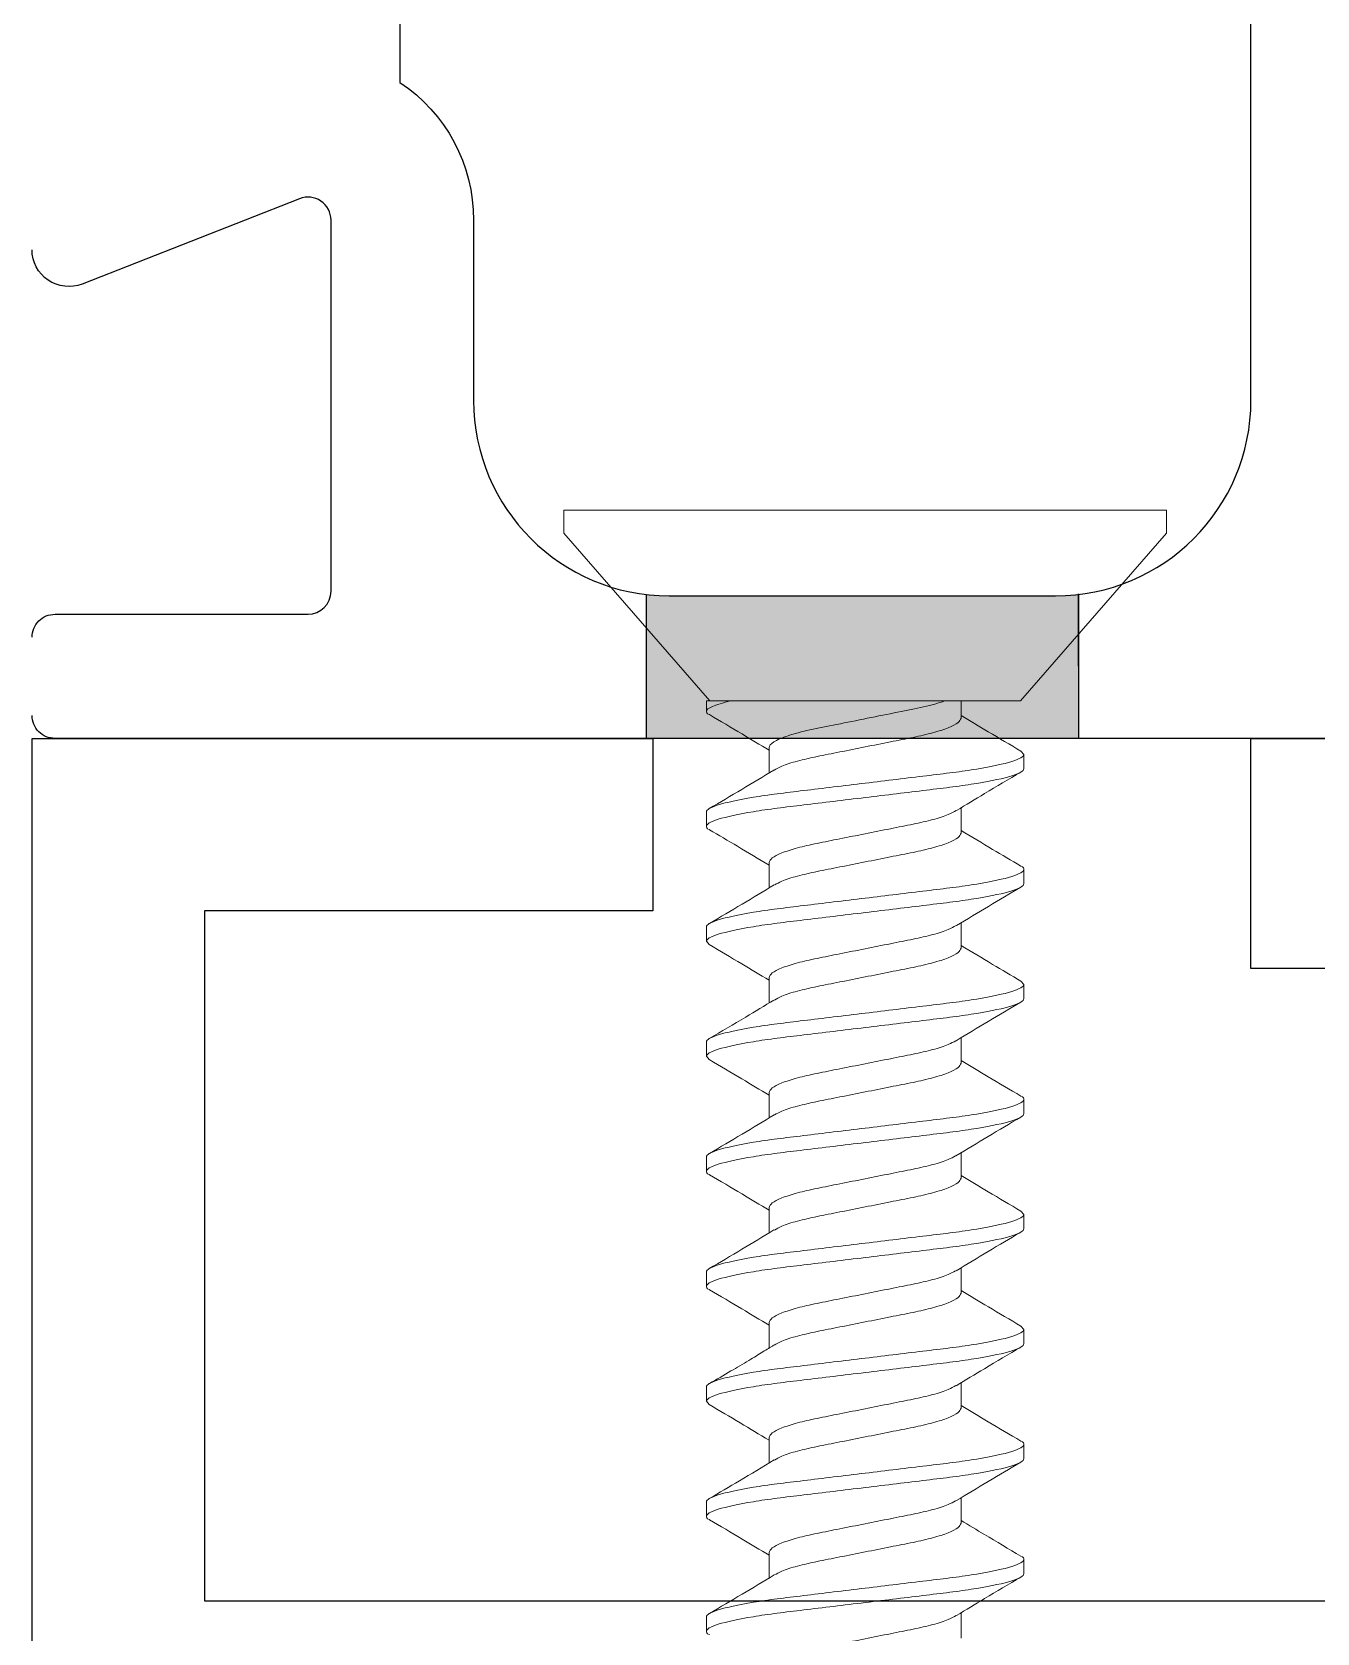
# Model space of a CAD drawing. Extents: x 0 to 79.8, y 0 to 38.2.
# Drawn here: x 24.946 to 25.505, y 29.256 to 29.952 of the extents above; entities that cross this region are included whole.
import ezdxf

# ---------------------------------------------------------------- set-up
doc = ezdxf.new("R2010")
doc.units = 0
doc.header["$MEASUREMENT"] = 0
doc.linetypes.add('SLD-Solid', pattern=[0])
doc.layers.get('0').update_dxf_attribs({"linetype": 'CONTINUOUS'})
for name, color, linetype in [('FRAME', 1, 'CONTINUOUS'), ('TEXT', 7, 'CONTINUOUS'), ('WEEPING', 7, 'CONTINUOUS')]:
    doc.layers.add(name, color=color, linetype=linetype)

# ---------------------------------------------------------------- blocks, each defined once
blk = doc.blocks.new('3749-SILL')
blk.add_lwpolyline([(0.5300000000000011, -0.5540004872134574), (0.5300000000000011, -0.3659999999999997)])
for points in [[(0.6665989560165713, -0.7000004872134671), (0.01000000000000512, -0.70000048721346, -0.4142135623733031), (0, -0.6900004872134691)], [(0, -0.656000487213463, -0.4142135623734073), (0.01000000000000512, -0.646000487213465), (0.1200000000000045, -0.6460004872134721, 0.414213562372991), (0.1299999999999955, -0.6360004872134599), (0.1299999999999955, -0.4746324154477151, 0.5285491067761589), (0.1163456096550419, -0.4653240626822353), (0.02184702455195975, -0.5024235072041847, -0.5285491067762694), (1.4210854715202e-14, -0.4875301427794199)], [(0.1599999999999966, -0.3119999999999976), (0.1599999999999966, -0.4147658972593291, -0.2504916501726727), (0.1920000000000073, -0.474632415447708), (0.1920000000000073, -0.5530004872134668, 0.4142135623731071), (0.277000000000001, -0.6380004872134695), (0.4450000000000216, -0.6380004872134624, 0.4142135623730828), (0.5300000000000296, -0.5530004872134597)]]:
    blk.add_lwpolyline(points, format="xyb")
blk = doc.blocks.new('25559')
at = {"color": 7, "linetype": 'SLD-Solid', "lineweight": 15}
for p, q in [((0.00999998447932171, 0.1309999983434977), (0, 0.1309999983434977)), ((0, 0), (0, 0.1309999983434977)), ((0.08299998117713869, 0.06754206599828194), (0.00999998447932171, 0.1309999983434977)), ((0.08299998117713869, 0.06754206599828194), (0.08299998117713869, -0.05314670187809156)), ((0.1062499725912502, 0.06899999832279491), (0.1048150758339688, 0.06775008276193262)), ((0.1062499725912502, 0.06899999832279491), (0.1124999537242672, 0.06899999832279491)), ((0.1562499683203669, 0.06899999832279491), (0.1624999494533839, 0.06899999832279491)), ((0.2062499640494835, 0.06899999832279491), (0.2048183672540773, 0.06775296564529754)), ((0.2062499640494835, 0.06899999832279491), (0.2124999451825005, 0.06899999832279491)), ((0.2562499597786001, 0.06899999832279491), (0.2624999775778605, 0.06899999832279491)), ((0.3062499555077096, 0.06899999832279491), (0.3047983022773337, 0.06773548959716891)), ((0.3062499555077096, 0.06899999832279491), (0.31249997330697, 0.06899999832279491)), ((0.3562499879030696, 0.06899999832279491), (0.35480775789717, 0.06774372116873906)), ((0.3562499879030696, 0.06899999832279491), (0.3624999690360937, 0.06899999832279491)), ((0.4062499836321862, 0.06899999832279491), (0.4124999647652032, 0.06899999832279491)), ((0.4562499793613028, 0.06899999832279491), (0.462499960494327, 0.06899999832279491)), ((0.09049998786974811, 0.04172019887803913), (0.08299998117713869, 0.04172019887803913)), ((0.1404999835988647, 0.04172019887803913), (0.1294517845619367, 0.04172019887803913)), ((0.1904999793279814, 0.04172019887803913), (0.1794554469153624, 0.04172019887803913)), ((0.240499975057098, 0.04172019887803913), (0.229458009281494, 0.04172019887803913)), ((0.2904999707862146, 0.04172019887803913), (0.2794585550042541, 0.04172019887803913)), ((0.3404999665153312, 0.04172019887803913), (0.3294580007397272, 0.04172019887803913)), ((0.3904999622444478, 0.04172019887803913), (0.3794561631566893, 0.04172019887803913)), ((0.4404999579735644, 0.04172019887803913), (0.4294585788578473, 0.04172019887803913)), ((0.4904999903689173, 0.04172019887803913), (0.4794519746632062, 0.04172019887803913)), ((0, -0.1309999983434977), (0, 0)), ((0.1032499405812075, -0.04172019887803913), (0.1142936663364793, -0.04172019887803913)), ((0.1532499363103241, -0.04172019887803913), (0.1642914620910076, -0.04172019887803913)), ((0.2032500053719275, -0.04172019887803913), (0.214293804459686, -0.04172019887803913)), ((0.2532499644348007, -0.04172019887803913), (0.2642915268817276, -0.04172019887803913)), ((0.3032499601639174, -0.04172019887803913), (0.3142921826032179, -0.04172019887803913)), ((0.353249955893034, -0.04172019887803913), (0.3643246646237159, -0.04172019887803913)), ((0.403249988288394, -0.04172019887803913), (0.4142905240805135, -0.04172019887803913)), ((0.4532499840175035, -0.04172019887803913), (0.4642919131268641, -0.04172019887803913)), ((0.08299998117713869, -0.06899999832279491), (0.08299998117713869, -0.05832793077408382)), ((0.00999998447932171, -0.1309999983434977), (0.08299998117713869, -0.06754206599828194)), ((0.08749995585971249, -0.06899999832279491), (0.08299998117713869, -0.06899999832279491)), ((0.137499951588822, -0.06899999832279491), (0.131249970455805, -0.06899999832279491)), ((0.1874999473179457, -0.06899999832279491), (0.1812499661849216, -0.06899999832279491)), ((0.1889305907910241, -0.06775380438560319), (0.1874999473179457, -0.06899999832279491)), ((0.2374999430470552, -0.06899999832279491), (0.2312499619140382, -0.06899999832279491)), ((0.2389440796976032, -0.06774210327077412), (0.2374999430470552, -0.06899999832279491)), ((0.2874999754424152, -0.06899999832279491), (0.2812499576431549, -0.06899999832279491)), ((0.3374999711715319, -0.06899999832279491), (0.3312499900385149, -0.06899999832279491)), ((0.3874999669006485, -0.06899999832279491), (0.3812499857676315, -0.06899999832279491)), ((0.3889371736312484, -0.06774810736808945), (0.3874999669006485, -0.06899999832279491)), ((0.4374999626297651, -0.06899999832279491), (0.4312499814967481, -0.06899999832279491)), ((0.4874999583588817, -0.06899999832279491), (0.4812499772258647, -0.06899999832279491)), ((0, -0.1309999983434977), (0.00999998447932171, -0.1309999983434977))]:
    blk.add_line(p, q, dxfattribs=at)
for points, knots in [([(0.1048160291562823, 0.06776498300646949), (0.1020266228155577, 0.06302722844000641), (0.09690098785342371, 0.05432143319850979), (0.09167417840533432, 0.04566550878016074), (0.08929183515977002, 0.04172019887803913)], [0, 0, 0, 0, 0.5442069833947524, 1, 1, 1, 1]), ([(0.1312499724269856, -0.0689999999999884), (0.1303478626313748, -0.0689999999999884), (0.1292963103142384, -0.06732069762327342), (0.1270932361714685, -0.06032598277693069), (0.1259478589153744, -0.05501784534993703), (0.1243607226230026, -0.04534187172058068), (0.1238533182178685, -0.04184291922157968), (0.1229053203646373, -0.0345452344224384), (0.1224642237022593, -0.0307540005592557), (0.1209795177337369, -0.01846063513988838), (0.1198664273954506, -0.009244247138866513), (0.1176335174585219, 0.009244247138866513), (0.1165204271202356, 0.01846063513988838), (0.1150357211517132, 0.0307540005592557), (0.1145946244893281, 0.0345452344224384), (0.113646626636104, 0.04184291922157968), (0.1131392222309699, 0.04534187172058068), (0.1115520859385981, 0.05501784534993703), (0.110406708682504, 0.06032598277693069), (0.1082036345397341, 0.06732069762327342), (0.1071520822225978, 0.0689999999999884), (0.106249972426987, 0.0689999999999884)], [0, 0, 0, 0, 0.1249999999999997, 0.1249999999999997, 0.2499999999999994, 0.2499999999999994, 0.3124999999999994, 0.3124999999999994, 0.3749999999999994, 0.3749999999999994, 0.4999999999999997, 0.4999999999999997, 0.625, 0.625, 0.6875, 0.6875, 0.7499999999999999, 0.7499999999999999, 0.875, 0.875, 1, 1, 1, 1]), ([(0.137499972426987, -0.0689999999999884), (0.1365978626313762, -0.0689999999999884), (0.1355463103142398, -0.06732069762327342), (0.1333432361714699, -0.06032598277693069), (0.1321978589153758, -0.05501784534993703), (0.130610722623004, -0.04534187172058068), (0.1301033182178699, -0.04184291922157968), (0.1291553203646387, -0.0345452344224384), (0.1287142237022607, -0.0307540005592557), (0.1272295177337384, -0.01846063513988838), (0.1261164273954449, -0.009244247138866513), (0.1238835174585233, 0.009244247138866513), (0.122770427120237, 0.01846063513988838), (0.1212857211517147, 0.0307540005592557), (0.1208446244893295, 0.0345452344224384), (0.1198966266361055, 0.04184291922157968), (0.1193892222309714, 0.04534187172058068), (0.1178020859385995, 0.05501784534993703), (0.1166567086825054, 0.06032598277693069), (0.1144536345397356, 0.06732069762327342), (0.1134020822225921, 0.0689999999999884), (0.1124999724269884, 0.0689999999999884)], [0, 0, 0, 0, 0.125, 0.125, 0.25, 0.25, 0.3125000000000002, 0.3125000000000002, 0.3750000000000003, 0.3750000000000003, 0.5000000000000006, 0.5000000000000006, 0.6250000000000008, 0.6250000000000008, 0.6875000000000007, 0.6875000000000007, 0.7500000000000006, 0.7500000000000006, 0.8750000000000003, 0.8750000000000003, 1, 1, 1, 1]), ([(0.1306218777115902, 0.03977548092692018), (0.1281694676207579, 0.04383697777072371), (0.1225776784271204, 0.0530976777842227), (0.1170747309186098, 0.06243605763771143), (0.1139852298995621, 0.06767887233456804)], [0, 0, 0, 0, 0.4385734164694634, 1, 1, 1, 1]), ([(0.1547811919544628, 0.06770675701241657), (0.1523742434776736, 0.06361965888530108), (0.1472537726342509, 0.05492488747830748), (0.14205139734689, 0.04629401160681823), (0.1392944708583883, 0.04172019887803913)], [0, 0, 0, 0, 0.4700638965425827, 1, 1, 1, 1]), ([(0.1562499683203669, 0.06899999832279491), (0.1557826036316285, 0.06899356492706943), (0.1553098066141558, 0.0689870567539117), (0.1547862541294975, 0.06770622490131473), (0.1547802386321422, 0.06769150843857119)], [0, 0, 0, 0, 0.9885102305213792, 1, 1, 1, 1]), ([(0.1812499724269827, -0.0689999999999884), (0.180347862631379, -0.0689999999999884), (0.1792963103142355, -0.06732069762327342), (0.1770932361714657, -0.06032598277693069), (0.1759478589153716, -0.05501784534993703), (0.1743607226230068, -0.04534187172058068), (0.1738533182178656, -0.04184291922157968), (0.1729053203646416, -0.0345452344224384), (0.1724642237022564, -0.0307540005592557), (0.1709795177337341, -0.01846063513988838), (0.1698664273954478, -0.009244247138866513), (0.1676335174585262, 0.009244247138866513), (0.1665204271202327, 0.01846063513988838), (0.1650357211517104, 0.0307540005592557), (0.1645946244893324, 0.03454523442246682), (0.1636466266361083, 0.04184291922157968), (0.1631392222309671, 0.04534187172058068), (0.1615520859385953, 0.05501784534993703), (0.1604067086825012, 0.06032598277693069), (0.1582036345397384, 0.06732069762327342), (0.1571520822225949, 0.0689999999999884), (0.1562499724269841, 0.0689999999999884)], [0, 0, 0, 0, 0.1249999999999999, 0.1249999999999999, 0.2499999999999998, 0.2499999999999998, 0.3124999999999997, 0.3124999999999997, 0.3749999999999997, 0.3749999999999997, 0.4999999999999997, 0.4999999999999997, 0.6249999999999997, 0.6249999999999997, 0.6874999999999997, 0.6874999999999997, 0.7499999999999998, 0.7499999999999998, 0.8749999999999999, 0.8749999999999999, 1, 1, 1, 1]), ([(0.1874999724269841, -0.0689999999999884), (0.1865978626313733, -0.0689999999999884), (0.185546310314237, -0.06732069762327342), (0.1833432361714671, -0.06032598277693069), (0.182197858915373, -0.05501784534993703), (0.1806107226230012, -0.04534187172058068), (0.1801033182178671, -0.04184291922157968), (0.179155320364643, -0.0345452344224384), (0.1787142237022579, -0.0307540005592557), (0.1772295177337355, -0.01846063513988838), (0.1761164273954492, -0.009244247138866513), (0.1738835174585205, 0.009244247138866513), (0.1727704271202342, 0.01846063513988838), (0.1712857211517118, 0.0307540005592557), (0.1708446244893338, 0.03454523442246682), (0.1698966266361026, 0.04184291922157968), (0.1693892222309685, 0.04534187172058068), (0.1678020859386038, 0.05501784534993703), (0.1666567086825026, 0.06032598277693069), (0.1644536345397398, 0.06732069762327342), (0.1634020822225963, 0.0689999999999884), (0.1624999724269856, 0.0689999999999884)], [0, 0, 0, 0, 0.125, 0.125, 0.2500000000000001, 0.2500000000000001, 0.3125000000000001, 0.3125000000000001, 0.3750000000000002, 0.3750000000000002, 0.5000000000000001, 0.5000000000000001, 0.625, 0.625, 0.6875, 0.6875, 0.75, 0.75, 0.875, 0.875, 1, 1, 1, 1]), ([(0.1806655796024756, 0.03970732754757478), (0.177868649567813, 0.04434089766041893), (0.1722476280134018, 0.05365303530970778), (0.1667196640270348, 0.06303658527158973), (0.163942326124257, 0.06775103150096129)], [0, 0, 0, 0, 0.4975839369380017, 1, 1, 1, 1]), ([(0.2048195405738511, 0.06777072585677502), (0.2023926080985703, 0.06364931578599453), (0.1972661292341868, 0.05494354344392605), (0.1920410794012426, 0.046281522272551), (0.189289626643415, 0.04172019887803913)], [0, 0, 0, 0, 0.4734111930410915, 1, 1, 1, 1]), ([(0.231249972426987, -0.0689999999999884), (0.2303478626313762, -0.0689999999999884), (0.2292963103142398, -0.06732069762327342), (0.2270932361714699, -0.06032598277693069), (0.2259478589153758, -0.05501784534993703), (0.224360722623004, -0.04534187172058068), (0.2238533182178699, -0.04184291922157968), (0.2229053203646387, -0.03454523442246682), (0.2224642237022607, -0.0307540005592557), (0.2209795177337384, -0.01846063513988838), (0.219866427395452, -0.009244247138866513), (0.2176335174585233, 0.009244247138866513), (0.216520427120237, 0.01846063513988838), (0.2150357211517147, 0.0307540005592557), (0.2145946244893366, 0.0345452344224384), (0.2136466266361055, 0.04184291922157968), (0.2131392222309714, 0.04534187172058068), (0.2115520859385995, 0.05501784534993703), (0.2104067086825054, 0.06032598277693069), (0.2082036345397356, 0.06732069762327342), (0.2071520822225921, 0.0689999999999884), (0.2062499724269884, 0.0689999999999884)], [0, 0, 0, 0, 0.1249999999999998, 0.1249999999999998, 0.2499999999999996, 0.2499999999999996, 0.3124999999999995, 0.3124999999999995, 0.3749999999999995, 0.3749999999999995, 0.4999999999999996, 0.4999999999999996, 0.6249999999999996, 0.6249999999999996, 0.6874999999999997, 0.6874999999999997, 0.7499999999999998, 0.7499999999999998, 0.8749999999999999, 0.8749999999999999, 1, 1, 1, 1]), ([(0.2374999724269884, -0.0689999999999884), (0.2365978626313776, -0.0689999999999884), (0.2355463103142341, -0.06732069762327342), (0.2333432361714642, -0.06032598277693069), (0.2321978589153701, -0.05501784534993703), (0.2306107226230054, -0.04534187172058068), (0.2301033182178713, -0.04184291922157968), (0.2291553203646401, -0.03454523442246682), (0.228714223702255, -0.0307540005592557), (0.2272295177337327, -0.01846063513988838), (0.2261164273954535, -0.009244247138866513), (0.2238835174585248, 0.009244247138866513), (0.2227704271202384, 0.01846063513988838), (0.2212857211517161, 0.0307540005592557), (0.220844624489331, 0.0345452344224384), (0.2198966266361069, 0.04184291922157968), (0.2193892222309728, 0.04534187172058068), (0.217802085938601, 0.05501784534993703), (0.2166567086825069, 0.06032598277693069), (0.214453634539737, 0.06732069762327342), (0.2134020822225935, 0.0689999999999884), (0.2124999724269827, 0.0689999999999884)], [0, 0, 0, 0, 0.125, 0.125, 0.2500000000000001, 0.2500000000000001, 0.3125000000000001, 0.3125000000000001, 0.3750000000000003, 0.3750000000000003, 0.5000000000000003, 0.5000000000000003, 0.6250000000000003, 0.6250000000000003, 0.6875000000000002, 0.6875000000000002, 0.7500000000000002, 0.7500000000000002, 0.8750000000000001, 0.8750000000000001, 1, 1, 1, 1]), ([(0.2307414744547955, 0.03958653977625204), (0.2279283793356868, 0.04424379473758222), (0.222270231483094, 0.05361121249015355), (0.2167214052008291, 0.06303211865665048), (0.2139313219804464, 0.06776917670802618)], [0, 0, 0, 0, 0.4971759650679533, 1, 1, 1, 1]), ([(0.2547695602136315, 0.06768707640645744), (0.2519868944589376, 0.06295977078798387), (0.2468726049050645, 0.05427140794679985), (0.2416658303863031, 0.04565050217135536), (0.239292042344573, 0.04172019887803913)], [0, 0, 0, 0, 0.5440962474604328, 1, 1, 1, 1]), ([(0.2562499597786001, 0.06899999832279491), (0.2557823661496812, 0.06899033353209916), (0.2553056215637355, 0.06898047959833775), (0.254778073021356, 0.06768627928931892), (0.2547679468989372, 0.06766143753597476)], [0, 0, 0, 0, 0.9808053257506866, 1, 1, 1, 1]), ([(0.2812499724269841, -0.0689999999999884), (0.2803478626313733, -0.0689999999999884), (0.279296310314237, -0.06732069762327342), (0.2770932361714671, -0.06032598277693069), (0.275947858915373, -0.05501784534993703), (0.2743607226230012, -0.04534187172058068), (0.2738533182178671, -0.04184291922157968), (0.272905320364643, -0.0345452344224384), (0.2724642237022579, -0.0307540005592557), (0.2709795177337355, -0.01846063513988838), (0.2698664273954492, -0.009244247138866513), (0.2676335174585205, 0.009244247138866513), (0.2665204271202342, 0.01846063513988838), (0.2650357211517118, 0.0307540005592557), (0.2645946244893338, 0.03454523442246682), (0.2636466266361026, 0.04184291922157968), (0.2631392222309685, 0.04534187172058068), (0.2615520859385967, 0.05501784534993703), (0.2604067086825026, 0.06032598277693069), (0.2582036345397327, 0.06732069762327342), (0.2571520822225963, 0.0689999999999884), (0.2562499724269856, 0.0689999999999884)], [0, 0, 0, 0, 0.1249999999999999, 0.1249999999999999, 0.2499999999999999, 0.2499999999999999, 0.3124999999999999, 0.3124999999999999, 0.3749999999999999, 0.3749999999999999, 0.5, 0.5, 0.625, 0.625, 0.6875000000000001, 0.6875000000000001, 0.7500000000000002, 0.7500000000000002, 0.8750000000000001, 0.8750000000000001, 1, 1, 1, 1]), ([(0.2874999724269856, -0.0689999999999884), (0.2865978626313748, -0.0689999999999884), (0.2855463103142313, -0.06732069762327342), (0.2833432361714614, -0.06032598277693069), (0.2821978589153673, -0.05501784534993703), (0.2806107226230026, -0.04534187172058068), (0.2801033182178685, -0.04184291922157968), (0.2791553203646373, -0.0345452344224384), (0.2787142237022522, -0.0307540005592557), (0.2772295177337369, -0.01846063513988838), (0.2761164273954506, -0.009244247138866513), (0.2738835174585219, 0.009244247138866513), (0.2727704271202356, 0.01846063513988838), (0.2712857211517132, 0.0307540005592557), (0.2708446244893281, 0.03454523442246682), (0.269896626636104, 0.04184291922157968), (0.2693892222309699, 0.04534187172058068), (0.2678020859385981, 0.05501784534993703), (0.266656708682504, 0.06032598277693069), (0.2644536345397341, 0.06732069762327342), (0.2634020822225978, 0.0689999999999884), (0.262499972426987, 0.0689999999999884)], [0, 0, 0, 0, 0.125, 0.125, 0.2499999999999999, 0.2499999999999999, 0.3124999999999999, 0.3124999999999999, 0.3749999999999999, 0.3749999999999999, 0.5, 0.5, 0.625, 0.625, 0.6875000000000001, 0.6875000000000001, 0.7500000000000001, 0.7500000000000001, 0.8750000000000001, 0.8750000000000001, 1, 1, 1, 1]), ([(0.2807889529687202, 0.03950928400203679), (0.2779724878015983, 0.04416974746257551), (0.2723065663465292, 0.05354526547705518), (0.266753229998514, 0.06297734873959371), (0.263960394040339, 0.06772085059961341)], [0, 0, 0, 0, 0.4970886358831252, 1, 1, 1, 1]), ([(0.3048009422468425, 0.06773989412963033), (0.3020087226685746, 0.06299622337053279), (0.2968893792635754, 0.05429902784723595), (0.2916658835674255, 0.04565125661261504), (0.2892914147475523, 0.04172019887803913)], [0, 0, 0, 0, 0.5454253323844276, 0.9999999999999999, 0.9999999999999999, 0.9999999999999999, 0.9999999999999999]), ([(0.3312499724269884, -0.0689999999999884), (0.3303478626313776, -0.0689999999999884), (0.3292963103142341, -0.06732069762327342), (0.3270932361714642, -0.06032598277693069), (0.3259478589153701, -0.05501784534993703), (0.3243607226229983, -0.04534187172058068), (0.3238533182178713, -0.04184291922157968), (0.3229053203646401, -0.0345452344224384), (0.322464223702255, -0.0307540005592557), (0.3209795177337327, -0.01846063513988838), (0.3198664273954464, -0.009244247138866513), (0.3176335174585248, 0.009244247138866513), (0.3165204271202384, 0.01846063513988838), (0.3150357211517161, 0.0307540005592557), (0.314594624489331, 0.03454523442246682), (0.3136466266360998, 0.04184291922157968), (0.3131392222309728, 0.04534187172058068), (0.311552085938601, 0.05501784534993703), (0.3104067086825069, 0.06032598277693069), (0.308203634539737, 0.06732069762327342), (0.3071520822225935, 0.0689999999999884), (0.3062499724269827, 0.0689999999999884)], [0, 0, 0, 0, 0.1249999999999999, 0.1249999999999999, 0.2499999999999999, 0.2499999999999999, 0.3124999999999999, 0.3124999999999999, 0.3749999999999999, 0.3749999999999999, 0.5, 0.5, 0.625, 0.625, 0.6875, 0.6875, 0.75, 0.75, 0.875, 0.875, 1, 1, 1, 1]), ([(0.3374999724269827, -0.0689999999999884), (0.336597862631379, -0.0689999999999884), (0.3355463103142355, -0.06732069762327342), (0.3333432361714657, -0.06032598277693069), (0.3321978589153716, -0.05501784534993703), (0.3306107226230068, -0.04534187172058068), (0.3301033182178656, -0.04184291922157968), (0.3291553203646416, -0.0345452344224384), (0.3287142237022564, -0.0307540005592557), (0.3272295177337341, -0.01846063513988838), (0.3261164273954478, -0.009244247138866513), (0.3238835174585262, 0.009244247138866513), (0.3227704271202327, 0.01846063513988838), (0.3212857211517104, 0.0307540005592557), (0.3208446244893324, 0.03454523442246682), (0.3198966266361083, 0.04184291922157968), (0.3193892222309671, 0.04534187172058068), (0.3178020859385953, 0.05501784534993703), (0.3166567086825012, 0.06032598277693069), (0.3144536345397313, 0.06732069762327342), (0.3134020822225949, 0.0689999999999884), (0.3124999724269841, 0.0689999999999884)], [0, 0, 0, 0, 0.1249999999999999, 0.1249999999999999, 0.2499999999999998, 0.2499999999999998, 0.3124999999999998, 0.3124999999999998, 0.3749999999999999, 0.3749999999999999, 0.5000000000000001, 0.5000000000000001, 0.6250000000000002, 0.6250000000000002, 0.6875000000000002, 0.6875000000000002, 0.7500000000000001, 0.7500000000000001, 0.8750000000000001, 0.8750000000000001, 1, 1, 1, 1]), ([(0.3307512191336883, 0.03957079162483979), (0.3279461789134075, 0.044213106827101), (0.322306594606431, 0.05354656585328144), (0.316767785640792, 0.0629532152049137), (0.3139838928312741, 0.06768114564161465)], [0, 0, 0, 0, 0.4973842162112512, 1, 1, 1, 1]), ([(0.3548083078908206, 0.06775214065481805), (0.3520307063254791, 0.06303565649764664), (0.3469018351117299, 0.05432661769026481), (0.3416855687060121, 0.04568283681155094), (0.3392942337773945, 0.04172019887803913)], [0, 0, 0, 0, 0.5415619635541834, 1, 1, 1, 1]), ([(0.3812499724269856, -0.0689999999999884), (0.3803478626313748, -0.0689999999999884), (0.3792963103142313, -0.06732069762327342), (0.3770932361714614, -0.06032598277693069), (0.3759478589153673, -0.05501784534993703), (0.3743607226230026, -0.04534187172058068), (0.3738533182178685, -0.04184291922157968), (0.3729053203646373, -0.0345452344224384), (0.3724642237022593, -0.0307540005592557), (0.3709795177337369, -0.01846063513988838), (0.3698664273954506, -0.009244247138866513), (0.3676335174585219, 0.009244247138866513), (0.3665204271202356, 0.01846063513988838), (0.3650357211517132, 0.0307540005592557), (0.3645946244893281, 0.0345452344224384), (0.363646626636104, 0.04184291922157968), (0.3631392222309699, 0.04534187172058068), (0.3615520859385981, 0.05501784534993703), (0.360406708682504, 0.06032598277693069), (0.3582036345397341, 0.06732069762327342), (0.3571520822225978, 0.0689999999999884), (0.356249972426987, 0.0689999999999884)], [0, 0, 0, 0, 0.125, 0.125, 0.25, 0.25, 0.3125, 0.3125, 0.375, 0.375, 0.5, 0.5, 0.625, 0.625, 0.6874999999999999, 0.6874999999999999, 0.7499999999999999, 0.7499999999999999, 0.875, 0.875, 1, 1, 1, 1]), ([(0.387499972426987, -0.0689999999999884), (0.3865978626313762, -0.0689999999999884), (0.3855463103142327, -0.06732069762327342), (0.3833432361714699, -0.06032598277693069), (0.3821978589153687, -0.05501784534993703), (0.380610722623004, -0.04534187172058068), (0.3801033182178628, -0.04184291922157968), (0.3791553203646387, -0.0345452344224384), (0.3787142237022607, -0.0307540005592557), (0.3772295177337384, -0.01846063513988838), (0.3761164273954449, -0.009244247138866513), (0.3738835174585233, 0.009244247138866513), (0.372770427120237, 0.01846063513988838), (0.3712857211517147, 0.0307540005592557), (0.3708446244893295, 0.0345452344224384), (0.3698966266361055, 0.04184291922157968), (0.3693892222309714, 0.04534187172058068), (0.3678020859385995, 0.05501784534993703), (0.3666567086825054, 0.06032598277693069), (0.3644536345397356, 0.06732069762327342), (0.3634020822225921, 0.0689999999999884), (0.3624999724269884, 0.0689999999999884)], [0, 0, 0, 0, 0.125, 0.125, 0.2500000000000001, 0.2500000000000001, 0.3124999999999999, 0.3124999999999999, 0.3749999999999998, 0.3749999999999998, 0.4999999999999999, 0.4999999999999999, 0.6249999999999999, 0.6249999999999999, 0.6874999999999998, 0.6874999999999998, 0.7499999999999998, 0.7499999999999998, 0.875, 0.875, 1, 1, 1, 1]), ([(0.3807245218378341, 0.03961378737815835), (0.3782486009433939, 0.0437105056587086), (0.3726050606361468, 0.05304844323003977), (0.3670639498015333, 0.06245316775931542), (0.3639538222410579, 0.06773187338896491)], [0, 0, 0, 0, 0.4387176771405727, 1, 1, 1, 1]), ([(0.4047894938372281, 0.06772075435074498), (0.4019974553672512, 0.06297682902967949), (0.3968817064302925, 0.05428470992777079), (0.391662206494658, 0.04564471600400566), (0.3892913695395492, 0.04172019887803913)], [0, 0, 0, 0, 0.5457731613464917, 1, 1, 1, 1]), ([(0.4062499836321862, 0.06899999832279491), (0.4057824808354269, 0.06899582240026803), (0.4053121701988331, 0.06899162139697523), (0.4047920855097686, 0.06772035538176624), (0.4047889805098208, 0.06771276569301676)], [0, 0, 0, 0, 0.9940298185777356, 1, 1, 1, 1]), ([(0.4312499724269827, -0.0689999999999884), (0.430347862631379, -0.0689999999999884), (0.4292963103142355, -0.06732069762327342), (0.4270932361714657, -0.06032598277693069), (0.4259478589153716, -0.05501784534993703), (0.4243607226230068, -0.04534187172058068), (0.4238533182178656, -0.04184291922157968), (0.4229053203646416, -0.03454523442246682), (0.4224642237022564, -0.0307540005592557), (0.4209795177337341, -0.01846063513988838), (0.4198664273954478, -0.009244247138866513), (0.4176335174585262, 0.009244247138866513), (0.4165204271202327, 0.01846063513988838), (0.4150357211517104, 0.0307540005592557), (0.4145946244893324, 0.0345452344224384), (0.4136466266361083, 0.04184291922157968), (0.4131392222309671, 0.04534187172058068), (0.4115520859386024, 0.05501784534993703), (0.4104067086825083, 0.06032598277693069), (0.4082036345397384, 0.06732069762327342), (0.4071520822225949, 0.0689999999999884), (0.4062499724269841, 0.0689999999999884)], [0, 0, 0, 0, 0.125, 0.125, 0.2499999999999999, 0.2499999999999999, 0.3125, 0.3125, 0.375, 0.375, 0.5, 0.5, 0.625, 0.625, 0.6875, 0.6875, 0.7499999999999999, 0.7499999999999999, 0.875, 0.875, 1, 1, 1, 1]), ([(0.4374999724269841, -0.0689999999999884), (0.4365978626313733, -0.0689999999999884), (0.435546310314237, -0.06732069762327342), (0.4333432361714671, -0.06032598277693069), (0.432197858915373, -0.05501784534993703), (0.4306107226230012, -0.04534187172058068), (0.4301033182178671, -0.04184291922157968), (0.429155320364643, -0.03454523442246682), (0.4287142237022579, -0.0307540005592557), (0.4272295177337355, -0.01846063513988838), (0.4261164273954492, -0.009244247138866513), (0.4238835174585205, 0.009244247138866513), (0.4227704271202342, 0.01846063513988838), (0.4212857211517189, 0.0307540005592557), (0.4208446244893338, 0.0345452344224384), (0.4198966266361026, 0.04184291922157968), (0.4193892222309685, 0.04534187172058068), (0.4178020859386038, 0.05501784534993703), (0.4166567086825097, 0.06032598277693069), (0.4144536345397398, 0.06732069762327342), (0.4134020822225963, 0.0689999999999884), (0.4124999724269856, 0.0689999999999884)], [0, 0, 0, 0, 0.125, 0.125, 0.2499999999999999, 0.2499999999999999, 0.3125, 0.3125, 0.375, 0.375, 0.5, 0.5, 0.625, 0.625, 0.6875, 0.6875, 0.7499999999999999, 0.7499999999999999, 0.875, 0.875, 1, 1, 1, 1]), ([(0.430777060293309, 0.03952873086072373), (0.427958161813649, 0.04419429074536652), (0.4222866000562249, 0.05358129464408989), (0.41673033826428, 0.06301638344328353), (0.413935668179839, 0.06776201304077745)], [0, 0, 0, 0, 0.4970233244787143, 0.9999999999999999, 0.9999999999999999, 0.9999999999999999, 0.9999999999999999]), ([(0.454786959595566, 0.06771648731668733), (0.4516793717514886, 0.06244002947448735), (0.4465583834393385, 0.05374496426790643), (0.4413440111488072, 0.04511371568938216), (0.4392938952394374, 0.04172019887803913)], [0, 0, 0, 0, 0.6068336138757475, 0.9999999999999999, 0.9999999999999999, 0.9999999999999999, 0.9999999999999999]), ([(0.4562499793613028, 0.06899999832279491), (0.4557824940169866, 0.06899518696056361), (0.4553114056782661, 0.06899033851627223), (0.4547903216426903, 0.06771607207352304), (0.4547863362694358, 0.06770632618409422)], [0, 0, 0, 0, 0.9923517648106059, 1, 1, 1, 1]), ([(0.481249972426987, -0.0689999999999884), (0.4803478626313762, -0.0689999999999884), (0.4792963103142327, -0.06732069762327342), (0.4770932361714628, -0.06032598277693069), (0.4759478589153687, -0.05501784534993703), (0.474360722623004, -0.04534187172058068), (0.4738533182178628, -0.04184291922157968), (0.4729053203646387, -0.0345452344224384), (0.4724642237022536, -0.0307540005592557), (0.4709795177337384, -0.01846063513988838), (0.4698664273954449, -0.009244247138866513), (0.4676335174585233, 0.009244247138866513), (0.466520427120237, 0.01846063513988838), (0.4650357211517147, 0.0307540005592557), (0.4645946244893295, 0.03454523442246682), (0.4636466266361055, 0.04184291922157968), (0.4631392222309643, 0.04534187172058068), (0.4615520859385995, 0.05501784534993703), (0.4604067086825054, 0.06032598277693069), (0.4582036345397356, 0.06732069762327342), (0.4571520822225921, 0.0689999999999884), (0.4562499724269884, 0.0689999999999884)], [0, 0, 0, 0, 0.1249999999999998, 0.1249999999999998, 0.2499999999999995, 0.2499999999999995, 0.3124999999999995, 0.3124999999999995, 0.3749999999999994, 0.3749999999999994, 0.4999999999999994, 0.4999999999999994, 0.6249999999999994, 0.6249999999999994, 0.6874999999999996, 0.6874999999999996, 0.7499999999999996, 0.7499999999999996, 0.8749999999999998, 0.8749999999999998, 1, 1, 1, 1]), ([(0.4874999724269884, -0.0689999999999884), (0.4865978626313776, -0.0689999999999884), (0.4855463103142341, -0.06732069762327342), (0.4833432361714642, -0.06032598277693069), (0.4821978589153701, -0.05501784534993703), (0.4806107226229983, -0.04534187172058068), (0.4801033182178642, -0.04184291922157968), (0.4791553203646401, -0.0345452344224384), (0.478714223702255, -0.0307540005592557), (0.4772295177337327, -0.01846063513988838), (0.4761164273954464, -0.009244247138866513), (0.4738835174585176, 0.009244247138866513), (0.4727704271202384, 0.01846063513988838), (0.4712857211517161, 0.0307540005592557), (0.470844624489331, 0.03454523442246682), (0.4698966266360998, 0.04184291922157968), (0.4693892222309657, 0.04534187172058068), (0.467802085938601, 0.05501784534993703), (0.4666567086825069, 0.06032598277693069), (0.464453634539737, 0.06732069762327342), (0.4634020822225935, 0.0689999999999884), (0.4624999724269827, 0.0689999999999884)], [0, 0, 0, 0, 0.125, 0.125, 0.2499999999999999, 0.2499999999999999, 0.3125000000000001, 0.3125000000000001, 0.3750000000000001, 0.3750000000000001, 0.5000000000000002, 0.5000000000000002, 0.6250000000000003, 0.6250000000000003, 0.6875000000000003, 0.6875000000000003, 0.7500000000000002, 0.7500000000000002, 0.8750000000000001, 0.8750000000000001, 1, 1, 1, 1]), ([(0.4806249277798216, 0.03977081056419252), (0.4781723509724429, 0.04383242595261549), (0.4725803049970239, 0.05309319198377693), (0.4670772188974155, 0.06243181089845962), (0.4639876933079066, 0.06767466946644163)], [0, 0, 0, 0, 0.4385830907256587, 1, 1, 1, 1]), ([(0.1130907935655046, -0.03950921525284912), (0.1125073452438059, -0.03851651032400127), (0.1111956840882726, -0.03628479168557419), (0.1091269862224351, -0.02975356060733247), (0.1071673507242892, -0.02110528934093736), (0.1052033328979007, -0.01096732637435593), (0.102999973244394, -1.198475189312376e-06), (0.1007964813073272, 0.01097200948990462), (0.09883325004233257, 0.02108959121338216), (0.09687015381283004, 0.02981281763035781), (0.09466668896600794, 0.0365240139580294), (0.0924630845563712, 0.04090436606102799), (0.09114619401027824, 0.04145164553597169), (0.09049998786974811, 0.04172019887803913)], [0, 0, 0, 0, 0.07545212249771337, 0.1696253369889661, 0.2603617256972677, 0.3510979856770322, 0.4452713210163289, 0.5394445376135186, 0.630180908448421, 0.7209171863016065, 0.8150904007928592, 0.909263743441154, 1, 1, 1, 1]), ([(0.1306049379072789, 0.03961351238132238), (0.131206325001358, 0.03859233054353695), (0.1325358384962243, 0.03633475792938157), (0.1346230343335222, 0.02975592283573292), (0.1365825199355157, 0.02110465337258915), (0.1385467209389759, 0.01096751838585419), (0.1407499174001501, 1.14018908448088e-06), (0.1429534495917153, -0.01097199591995945), (0.1449166800108159, -0.02108959402798405), (0.1468797405567273, -0.02981282348642367), (0.1490833578561208, -0.03652400451875337), (0.1512868113465373, -0.04090436930258079), (0.1526037205832296, -0.04145164648733157), (0.1532499363103241, -0.04172019887803913)], [0, 0, 0, 0, 0.07760056615447869, 0.1715550615046566, 0.2620804884269823, 0.352606008114956, 0.446560387099984, 0.5405147660850068, 0.6310402857729805, 0.7215657126953061, 0.8155202080454841, 0.9094745943225269, 1, 1, 1, 1]), ([(0.1629841638596972, -0.03930430595329426), (0.162436042826954, -0.0383677470985333), (0.1611596290137953, -0.03618677503638423), (0.159126892634248, -0.02974874088039314), (0.1571673705650483, -0.0211065587771202), (0.1552033196710312, -0.01096697218258669), (0.1529999800894615, -1.293596852747214e-06), (0.1507964432152846, 0.010972024483209), (0.1488333692238442, 0.02108960038066243), (0.1468701161577854, 0.02981281131016544), (0.1446666939855064, 0.03652401494900914), (0.1424630780615246, 0.0409043658238204), (0.1411461890073156, 0.04145164545789726), (0.1404999835988647, 0.04172019887803913)], [0, 0, 0, 0, 0.07120162391329521, 0.1658077885249553, 0.2569613269570803, 0.3481147360688541, 0.442721022084144, 0.5373271888114216, 0.6284805979231954, 0.7196341363553204, 0.8142403009669805, 0.9088465943248694, 1, 1, 1, 1]), ([(0.1806393265724182, 0.0395472931462848), (0.1812293252244928, 0.03854418328901943), (0.1825475060829049, 0.03630302526588025), (0.1846230518067244, 0.02975444054027321), (0.1865825099389156, 0.021105043814174), (0.1885467182606249, 0.01096740933749629), (0.1907499127212233, 1.169903072195666e-06), (0.1929534453306871, -0.01097200355866335), (0.1949166760763177, -0.02108959201459015), (0.1968797349049822, -0.0298128240538631), (0.1990833589867975, -0.03652400434424408), (0.2012867881198019, -0.04090437116039425), (0.2026037589958847, -0.04145164698678627), (0.2032500053719275, -0.04172019887803913)], [0, 0, 0, 0, 0.07623768213881528, 0.1703309879313312, 0.2609901591147173, 0.3516494232008056, 0.4457426124562486, 0.5398358017116913, 0.6304950657977796, 0.7211542369811658, 0.8152475427736816, 0.9093407393319153, 1, 1, 1, 1]), ([(0.2130528721283724, -0.03943639151077605), (0.2124819861121807, -0.03846360899368051), (0.2111828689382307, -0.03624992983773723), (0.2091269446504427, -0.02975188034437792), (0.207167351457997, -0.02110573183378506), (0.2052033195817486, -0.0109672031420871), (0.2029999745310676, -1.230671841767617e-06), (0.2007964398188804, 0.01097200833555689), (0.1988333627840007, 0.02108960453446684), (0.1968701198525835, 0.02981281052788631), (0.1946666597418627, 0.03652401083121504), (0.1924631882097501, 0.0409043700536813), (0.1911462229486887, 0.0414516466224768), (0.1904999793279814, 0.04172019887803913)], [0, 0, 0, 0, 0.07394596321695189, 0.1682725938896807, 0.25915679989775, 0.3500408769675726, 0.4443676286852184, 0.5386942614673136, 0.6295783385371362, 0.7204625445452055, 0.8147891752179344, 0.9091158153209342, 1, 1, 1, 1]), ([(0.2307160280820852, 0.03939987651594379), (0.2312806143173844, 0.03843709553729013), (0.2325734405345301, 0.03623245714422296), (0.2346231104314782, 0.02975103940121926), (0.2365824890231067, 0.02110593967526597), (0.2385467189346997, 0.01096715916705193), (0.2407499059466005, 1.237918240803992e-06), (0.2429534459470446, -0.01097202048450185), (0.2449166557763576, -0.02108959158195489), (0.2468797930530258, -0.02981281866706809), (0.2490833358801154, -0.03652400722486959), (0.2512867973015034, -0.04090436978586354), (0.2526037346916041, -0.04145164659036027), (0.2532499644348007, -0.04172019887803913)], [0, 0, 0, 0, 0.07318894462962962, 0.1675927971779725, 0.2585511810551824, 0.3495096581417117, 0.4439133937683639, 0.5383171293950106, 0.6292756064815399, 0.7202340459214853, 0.8146378389529596, 0.9090415819065021, 1, 1, 1, 1]), ([(0.262996475175612, -0.03932792359714199), (0.262444271016804, -0.03838487937397872), (0.2611637695698263, -0.03619806228280709), (0.2591268756140224, -0.02974931598487274), (0.2571674386011722, -0.02110639555974103), (0.25520322392628, -0.0109670324167439), (0.2530000328451578, -1.272430353083109e-06), (0.2507964929252253, 0.01097202926368368), (0.2488332867308571, 0.02108958959965435), (0.2468701351916565, 0.02981281608833797), (0.2446666500345316, 0.03652400968479697), (0.2424631852402612, 0.04090437032809291), (0.2411462191061986, 0.04145164671282942), (0.240499975057098, 0.04172019887803913)], [0, 0, 0, 0, 0.07169358968669436, 0.1662496449337518, 0.2573548470754842, 0.3484600869245438, 0.4430161442860849, 0.5375722016476442, 0.6286774414967038, 0.7197826436384362, 0.8143386988854937, 0.9088947635857589, 1, 1, 1, 1]), ([(0.2807646799157908, 0.03930639134588887), (0.2813131663072141, 0.03836925958341908), (0.2825899524053739, 0.03618777099015347), (0.284623054215416, 0.02974879244848694), (0.2865825542824751, 0.02110654002783008), (0.2885466996489612, 0.01096699008320456), (0.2907498908413118, 1.278134362792116e-06), (0.2929535020159477, -0.01097202315870049), (0.2949166361035154, -0.02108959316777259), (0.2968797931926161, -0.02981281871404917), (0.299083330413211, -0.03652400721213667), (0.3012867933169261, -0.04090436978893308), (0.3026037305149671, -0.04145164659138345), (0.3032499601639174, -0.04172019887803913)], [0, 0, 0, 0, 0.07124507438538573, 0.1658468139971849, 0.2569960889186121, 0.3481452902050227, 0.4427470319323414, 0.5373488333003906, 0.6284980345868013, 0.719647253827953, 0.8142490530804943, 0.9088508021500685, 1, 1, 1, 1]), ([(0.3130451270093104, -0.03942146376655842), (0.3124768028923128, -0.03845276955632926), (0.311180227621108, -0.0362427895101689), (0.3091269151034481, -0.02975153557594012), (0.3071674082304696, -0.0211058153649617), (0.305203284244854, -0.01096718669174379), (0.3030000116537224, -1.233401263789347e-06), (0.3007964928527045, 0.01097201861679764), (0.2988332823234501, 0.02108959245373399), (0.2968701272788365, 0.02981281510272993), (0.2946666606575903, 0.03652401211701317), (0.2924631237819497, 0.04090436812381881), (0.2911461957364594, 0.04145164610108054), (0.2904999707862146, 0.04172019887803913)], [0, 0, 0, 0, 0.07363668750507738, 0.1679948205901584, 0.2589093238017367, 0.3498238091048088, 0.4441820037871141, 0.5385401389822657, 0.6294546798222435, 0.7203691830338218, 0.8147273161189028, 0.9090855181245612, 1, 1, 1, 1]), ([(0.3307269460807589, 0.03937893092455624), (0.3312879288094521, 0.03842189169469634), (0.3325771695341189, 0.03622244082541215), (0.3346230814403555, 0.02975053720075493), (0.3365825422067275, 0.02110607803172115), (0.3385466976682423, 0.01096711854691534), (0.3407498859463942, 1.243130100192502e-06), (0.3429534979054765, -0.01097201416047255), (0.344916631790376, -0.02108959553785894), (0.3468797889335278, -0.02981281805230651), (0.3490833261391231, -0.03652400739156292), (0.3512867890468101, -0.04090436974595946), (0.3526037262443324, -0.04145164657722944), (0.353249955893034, -0.04172019887803913)], [0, 0, 0, 0, 0.07275409105585529, 0.1672021833807134, 0.2582033053704281, 0.3492044094345741, 0.4436524443276726, 0.5381005387646038, 0.6291016428287499, 0.7201027648184647, 0.8145508571433226, 0.9089988993667496, 1, 1, 1, 1]), ([(0.3631032387337356, -0.03953316747615077), (0.3625156791629536, -0.03853391635712455), (0.3611999371435246, -0.03629625952945048), (0.3591269419773795, -0.02975411340807455), (0.3571673961597241, -0.02110513679963333), (0.3552032810415824, -0.01096737638965806), (0.353000011429728, -1.181016898499365e-06), (0.3507964720597059, 0.01097200042141822), (0.3488333396764176, 0.02108960380462577), (0.3468701063444541, 0.02981281005318692), (0.3446666610241422, 0.03652401312487541), (0.3424631184009428, 0.0409043678825185), (0.341146191100151, 0.04145164602167029), (0.3404999665153312, 0.04172019887803913)], [0, 0, 0, 0, 0.07594638504738133, 0.1700693087120105, 0.2607571293719859, 0.3514449321681073, 0.4455678579375376, 0.5396907243681355, 0.630378527164257, 0.7210664032226536, 0.8151892675484428, 0.9093122006229656, 1, 1, 1, 1]), ([(0.3806972054867259, 0.03943612109722494), (0.3812680385969784, 0.03846341203100678), (0.3825670954649709, 0.03624979763065994), (0.3846230533609258, 0.02975188159575737), (0.3865825480491836, 0.02110572467643124), (0.3885466764094545, 0.01096721215864704), (0.3907499438700626, 1.225922972025728e-06), (0.392953478148641, -0.01097201253696767), (0.3949166318793047, -0.02108959653878628), (0.3968797828019035, -0.02981281777550748), (0.3990833248863765, -0.03652400745633599), (0.4012867752220473, -0.04090437063851482), (0.4026037432902143, -0.04145164681497704), (0.403249988288394, -0.04172019887803913)], [0, 0, 0, 0, 0.07394035166028494, 0.1682676073293617, 0.2591523027086186, 0.3500369801852408, 0.4443642379636926, 0.5386914362744837, 0.629576113751106, 0.7204608091303629, 0.8147880647994395, 0.9091152704311849, 1, 1, 1, 1]), ([(0.4130275920033455, -0.03938776290587498), (0.4124650917229857, -0.03842830253006468), (0.4111743438311635, -0.03622666548096731), (0.4091268770452174, -0.0297507459838755), (0.407167407862211, -0.02110602378988347), (0.4052032723283716, -0.0109671286566595), (0.4030000082952512, -1.248523801677948e-06), (0.4007964677684441, 0.01097201778873114), (0.3988333344415906, 0.02108959918041364), (0.3968701060227602, 0.02981281153302007), (0.3946666417759914, 0.03652401055865084), (0.3924631713374254, 0.04090437011890913), (0.3911462059346817, 0.04145164664396361), (0.3904999622444478, 0.04172019887803913)], [0, 0, 0, 0, 0.07293750862297206, 0.1673669130085441, 0.258350029092572, 0.3493331272545782, 0.443762533751805, 0.5381918807169817, 0.6291749788789878, 0.7201581505418239, 0.8145874953953383, 0.9090168496893926, 1, 1, 1, 1]), ([(0.4307521639142422, 0.03933042148494792), (0.4313047896921347, 0.03838669078683665), (0.432585701012357, 0.03619925150547942), (0.4346230916458182, 0.02974937876385297), (0.4365825324918546, 0.02110638391988573), (0.4385466755836234, 0.01096702807410566), (0.44074993751709, 1.275930884503396e-06), (0.4429534786090841, -0.01097202483401816), (0.444916611789921, -0.02108959732470339), (0.4468798402476892, -0.02981281205111941), (0.4490833044836577, -0.03652401041813391), (0.4512867749250731, -0.04090437015256043), (0.4526037403274472, -0.04145164665501966), (0.4532499840175035, -0.04172019887803913)], [0, 0, 0, 0, 0.07174551345246315, 0.1662963329476188, 0.2573964329847011, 0.3484965150767179, 0.4430473366862479, 0.5375980986871738, 0.6286981807791906, 0.7197983364665429, 0.8143490963530959, 0.9088998656923273, 1, 1, 1, 1]), ([(0.4630211344736779, -0.03937530096649766), (0.4624607697659968, -0.03841925719717665), (0.4611721356972822, -0.03622070586897053), (0.4591268705421427, -0.02975045079861616), (0.4571674041021652, -0.02110610155284576), (0.4552032682076188, -0.01096710689890301), (0.453000002840092, -1.254604484302035e-06), (0.4507964679980958, 0.01097201990987173), (0.4488333144129939, 0.02108959459678772), (0.4468701634515782, 0.02981281831770843), (0.4446666213778769, 0.03652400730928207), (0.442463171039357, 0.0409043706737009), (0.4411462029715594, 0.0414516468265731), (0.4404999579735644, 0.04172019887803913)], [0, 0, 0, 0, 0.07267870921419772, 0.167134474175077, 0.2581429887808771, 0.3491514854596524, 0.4436072525327759, 0.5380629600572305, 0.6290714567360057, 0.7200799713418058, 0.8145357363026852, 0.9089914511580633, 1, 1, 1, 1]), ([(0.4806080246417537, 0.03960748995089602), (0.4812083998975751, 0.03858795170867779), (0.4825369343222761, 0.03633187663066906), (0.4846229725894773, 0.02975578139870549), (0.4865825584508201, 0.02110469744570764), (0.4885466628886519, 0.0109674990990527), (0.4907499354675764, 1.147580633187317e-06), (0.4929534740389272, -0.01097199182626696), (0.49491660662855, -0.02108960606855703), (0.496879839905489, -0.0298128094210881), (0.4990832852410705, -0.03652401329631516), (0.501286827860234, -0.04090436784150597), (0.5026037551615445, -0.04145164600816997), (0.5032499797466272, -0.04172019887803913)], [0, 0, 0, 0, 0.07747685309774953, 0.1714438852370979, 0.2619815037769452, 0.3525191044825256, 0.4464861387231935, 0.5404531137233001, 0.6309907144288806, 0.7215283882753951, 0.8154953611741836, 0.9094624027078404, 1, 1, 1, 1]), ([(0.1032499715017252, -0.04172019978079788), (0.1025178766126871, -0.04172019923819903), (0.101688679931577, -0.04106058506556565), (0.09993529019534719, -0.03828354807268397), (0.09901302149893354, -0.03616503317334718), (0.09721926123090441, -0.03076611134187601), (0.09635003873690096, -0.02749489737703925), (0.09478388551168848, -0.02041407912841464), (0.09406422843743201, -0.01659257074567222), (0.0923722853587492, -0.008121986354382216), (0.09146248005107083, -0.003567115250660891), (0.08965112297936173, 0.005501306218064883), (0.0887519973443176, 0.01000271035272249), (0.08709769764893593, 0.01828483600735353), (0.08640004365339848, 0.02198864416888568), (0.08478812933741153, 0.02890614207194631), (0.08390268504308551, 0.03204759030529658), (0.08299997242697543, 0.03458191682040024)], [0, 0, 0, 0, 0.125, 0.125, 0.25, 0.25, 0.3749999999999999, 0.3749999999999999, 0.4999999999999999, 0.4999999999999999, 0.6249999999999999, 0.6249999999999999, 0.7499999999999999, 0.7499999999999999, 0.875, 0.875, 1, 1, 1, 1]), ([(0.08896293895920593, -0.06771653773276398), (0.09175466451451797, -0.06297307077241499), (0.09686977438958877, -0.05428190317360304), (0.1020882143795134, -0.0456437976636721), (0.1044585332861061, -0.04172019887803913)], [0, 0, 0, 0, 0.5457801735439989, 0.9999999999999999, 0.9999999999999999, 0.9999999999999999, 0.9999999999999999]), ([(0.1130646872004206, -0.03967633082228872), (0.1158665376417574, -0.04431721920090581), (0.1214988281222062, -0.05364635078117885), (0.1270331876785633, -0.06304107358599254), (0.1298144137061499, -0.06776227887104369)], [0, 0, 0, 0, 0.4974619918953903, 1, 1, 1, 1]), ([(0.1389683612922994, -0.06770744450449229), (0.1413752234173344, -0.0636204322994729), (0.1464957223408589, -0.05492548406022024), (0.1516983092625139, -0.04629432793021238), (0.1544554490508006, -0.04172019887803913)], [0, 0, 0, 0, 0.4700444548444323, 1, 1, 1, 1]), ([(0.1629601841367148, -0.03950790443465735), (0.1657745009840497, -0.04416449100199316), (0.1714354711451023, -0.05353116825972393), (0.176986221333074, -0.06295939834669184), (0.1797774498622218, -0.06770044125207164)], [0, 0, 0, 0, 0.497143911250344, 1, 1, 1, 1]), ([(0.1889293441387565, -0.06777242167052577), (0.1917133855018349, -0.06304474635302881), (0.1968431779050022, -0.05433367142066459), (0.2020678480405351, -0.0456781808709934), (0.2044569847621318, -0.04172019887803913)], [0, 0, 0, 0, 0.5427200838294082, 1, 1, 1, 1]), ([(0.2130255924435147, -0.03961410362450124), (0.2155010349099555, -0.04370997474640603), (0.2211435838865157, -0.05304614543931052), (0.2266839178364819, -0.06244964148365284), (0.2297936520707893, -0.06772773010348487)], [0, 0, 0, 0, 0.43870996543072, 1, 1, 1, 1]), ([(0.238943566370196, -0.06774890485885976), (0.2417357345278646, -0.06300564016899557), (0.2468568776175601, -0.05430597173301521), (0.25208215229042, -0.04565462641247109), (0.2544584838072126, -0.04172019887803913)], [0, 0, 0, 0, 0.5452236168301561, 0.9999999999999999, 0.9999999999999999, 0.9999999999999999, 0.9999999999999999]), ([(0.2629723121214056, -0.03952782337120198), (0.2657841910959036, -0.04418072448666521), (0.2714395212988023, -0.05353877028031206), (0.2769871021934591, -0.06296115835220917), (0.2797763779994042, -0.0676986537727089)], [0, 0, 0, 0, 0.4972086286039863, 0.9999999999999999, 0.9999999999999999, 0.9999999999999999, 0.9999999999999999]), ([(0.28897505840213, -0.06769611005208276), (0.29176272602772, -0.06295969663327128), (0.2968761665171513, -0.05427165652108101), (0.3020878676194059, -0.04564424812915036), (0.3044583328713557, -0.04172019887803913)], [0, 0, 0, 0, 0.545164773374665, 1, 1, 1, 1]), ([(0.3130195706378771, -0.03960439165334151), (0.3158305843743534, -0.04425864225999021), (0.3214839409560355, -0.05361901569338556), (0.3270301196472758, -0.06303504448854369), (0.3298185765743256, -0.06776914920834542)], [0, 0, 0, 0, 0.4972291586184878, 0.9999999999999999, 0.9999999999999999, 0.9999999999999999, 0.9999999999999999]), ([(0.3389707275145639, -0.0677034753836665), (0.3417524977497166, -0.06297822211067228), (0.3468703099036645, -0.05428485185117893), (0.3520797107400853, -0.04565796795077404), (0.3544575586093686, -0.04172019887803913)], [0, 0, 0, 0, 0.5435467640229303, 1, 1, 1, 1]), ([(0.3631213885240641, -0.03976514104635953), (0.3640428207294519, -0.04126381889369668), (0.3660090563241596, -0.04446183358339795), (0.370018367119286, -0.05094615219374532), (0.374828063906719, -0.05917852932276446), (0.3779879087168396, -0.06461943198965514), (0.3797621062890784, -0.06767440363617538)], [0, 0, 0, 0, 0.1888334125532887, 0.4029498589909788, 0.664766792569477, 1, 1, 1, 1]), ([(0.3889363303076578, -0.06776094971971247), (0.3915750878387527, -0.06328002195107274), (0.3967016979326417, -0.05457442120601286), (0.4019245167243071, -0.04592002379061455), (0.4044590576544493, -0.04172019887803913)], [0, 0, 0, 0, 0.5147178121158997, 0.9999999999999999, 0.9999999999999999, 0.9999999999999999, 0.9999999999999999]), ([(0.4129995789936203, -0.0395721528591082), (0.4160332926256132, -0.04459828531182097), (0.4216888123965887, -0.05396811875883145), (0.4272401220505557, -0.06339213816889355), (0.4298136180897387, -0.0677609588862822)], [0, 0, 0, 0, 0.536416413495356, 1, 1, 1, 1]), ([(0.4389730656123518, -0.06769950626286914), (0.4417633949832691, -0.06295814980575187), (0.4468759991617901, -0.05427076003476827), (0.452090118029453, -0.04564035037614644), (0.4544585033899224, -0.04172019887803913)], [0, 0, 0, 0, 0.54577457465443, 1, 1, 1, 1]), ([(0.4629968980869918, -0.03956779874275185), (0.4658020950588764, -0.0442103068500046), (0.4714420472847394, -0.05354424104265831), (0.4769810999651583, -0.06295138051902427), (0.4797651410454833, -0.06767960107615067)], [0, 0, 0, 0, 0.4973795627255148, 0.9999999999999999, 0.9999999999999999, 0.9999999999999999, 0.9999999999999999]), ([(0.08749997242698271, -0.0689999999999884), (0.0868536583318118, -0.0689999999999884), (0.08613213489268645, -0.0681545776005521), (0.08460428207708048, -0.06458804985990696), (0.08379889354945647, -0.06186479875020723), (0.08299997242698254, -0.05832792912167406)], [0, 0, 0, 0, 0.5, 0.5, 1, 1, 1, 1]), ([(0.08896359895157957, -0.06770628951781532), (0.08895961359441173, -0.06771604769082273), (0.08843915604362707, -0.06899039139463525), (0.08796775108098842, -0.06899521332044856), (0.08749995585971249, -0.06899999832279491)], [0, 0, 0, 0, 0.007657410596664246, 1, 1, 1, 1]), ([(0.1389692412821333, -0.06769254884324027), (0.1389633725766686, -0.06770691589574085), (0.1384403320762573, -0.06898736017362239), (0.1379674890970719, -0.06899371489939199), (0.137499951588822, -0.06899999832279491)], [0, 0, 0, 0, 0.01122036526087231, 0.9999999999999999, 0.9999999999999999, 0.9999999999999999, 0.9999999999999999]), ([(0.2889764150531278, -0.06767510487807726), (0.2889681486859033, -0.06769533837447739), (0.2884419011056139, -0.06898342880498376), (0.2879672100185431, -0.06899177914803545), (0.2874999754424152, -0.06899999832279491)], [0, 0, 0, 0, 0.01570813345386753, 1, 1, 1, 1]), ([(0.3389717908356147, -0.06768635683144453), (0.3389650781774378, -0.0677028043073733), (0.338441383591281, -0.06898597021324804), (0.3379676411930745, -0.06899302951066488), (0.3374999711715319, -0.06899999832279491)], [0, 0, 0, 0, 0.01281788727487128, 1, 1, 1, 1]), ([(0.4389742755983761, -0.06768025190194749), (0.4389667311418677, -0.06769875266118675), (0.4384423695347976, -0.0689846090819799), (0.4379677517080154, -0.0689923594581785), (0.4374999626297651, -0.06899999832279491)], [0, 0, 0, 0, 0.01438788882285582, 1, 1, 1, 1]), ([(0.4889608881487604, -0.0677128986081641), (0.488957807617588, -0.06772044381594355), (0.48843874462613, -0.06899179538169165), (0.4879679544715572, -0.06899590905916853), (0.4874999583588817, -0.06899999832279491)], [0, 0, 0, 0, 0.005934792543855732, 1, 1, 1, 1])]:
    blk.add_open_spline(points, degree=3, knots=knots, dxfattribs=at)
blk.add_open_spline([(0.08299997242698254, -0.05832792912167406), (0.08299997242698254, -0.05667428523614149), (0.08299997242698964, -0.05494635566597594), (0.08299997242698964, -0.05314670373527974)], degree=3, dxfattribs=at)

msp = doc.modelspace()

# ---------------------------------------------------------------- hatches: boundary and pattern name
at = {"layer": 'WEEPING'}
msp.add_hatch(color=7, dxfattribs=at).paths.add_polyline_path([(25.40138191692451, 29.70789965454846, -0.02865575135949125), (25.39138191692452, 29.70702223885527), (25.31516219890104, 29.70702223885527), (25.22338191692451, 29.70702223885527, -0.02948858107428266), (25.21338191692452, 29.70761252377459), (25.21338191692452, 29.64502223885531), (25.40138191692451, 29.64502223885531)])

# ---------------------------------------------------------------- linework, layer by layer
at = {"layer": 'TEXT'}
msp.add_lwpolyline([(24.94638212004008, 29.19502235875903), (24.94638212004008, 29.64502235875911), (25.21638212004009, 29.64502235875908), (25.21638212004009, 29.57002235875906), (25.02138212004009, 29.57002235875906), (25.02138212004009, 29.27002235875908), (25.71288191692447, 29.27002235875908, 0.414213562373095), (25.83788191692447, 29.39502235875908), (25.83788191692447, 29.42002223885534, 0.414213562373095), (25.71288191692447, 29.54502223885534), (25.47638191692446, 29.54502223885534), (25.47638191692446, 29.64502235875908), (25.86038191692447, 29.64502235875905), (25.86038191692447, 29.78327367379033, -2.318729304408622), (25.94038191692447, 29.78327367379033), (25.94038191692446, 29.64502235875905), (26.32438191692449, 29.64502235875908)], format="xyb", dxfattribs=at)
at = {"layer": 'WEEPING', "color": 7}
for p, q in [((25.21338191692452, 29.70761252377459), (25.21338191692452, 29.64502223885531)), ((25.40138191692451, 29.69218030062515), (25.40138191692451, 29.70789965454846)), ((25.40138191692451, 29.70789965454846), (25.40138191692451, 29.69218030062515)), ((25.40138191692451, 29.67646094670183), (25.40138191692451, 29.70789965454846)), ((25.40138191692451, 29.70789965454846), (25.40138191692451, 29.64502223885531))]:
    msp.add_line(p, q, dxfattribs=at)

# ---------------------------------------------------------------- block references
at = {"layer": 'FRAME'}
msp.add_blockref('3749-SILL', (24.94638191692447, 30.34502272606877), dxfattribs=at)
at = {"layer": 'TEXT', "rotation": 270}
msp.add_blockref('25559', (25.30860454075491, 29.74432543139659), dxfattribs=at)

doc.saveas('drawing.dxf')
